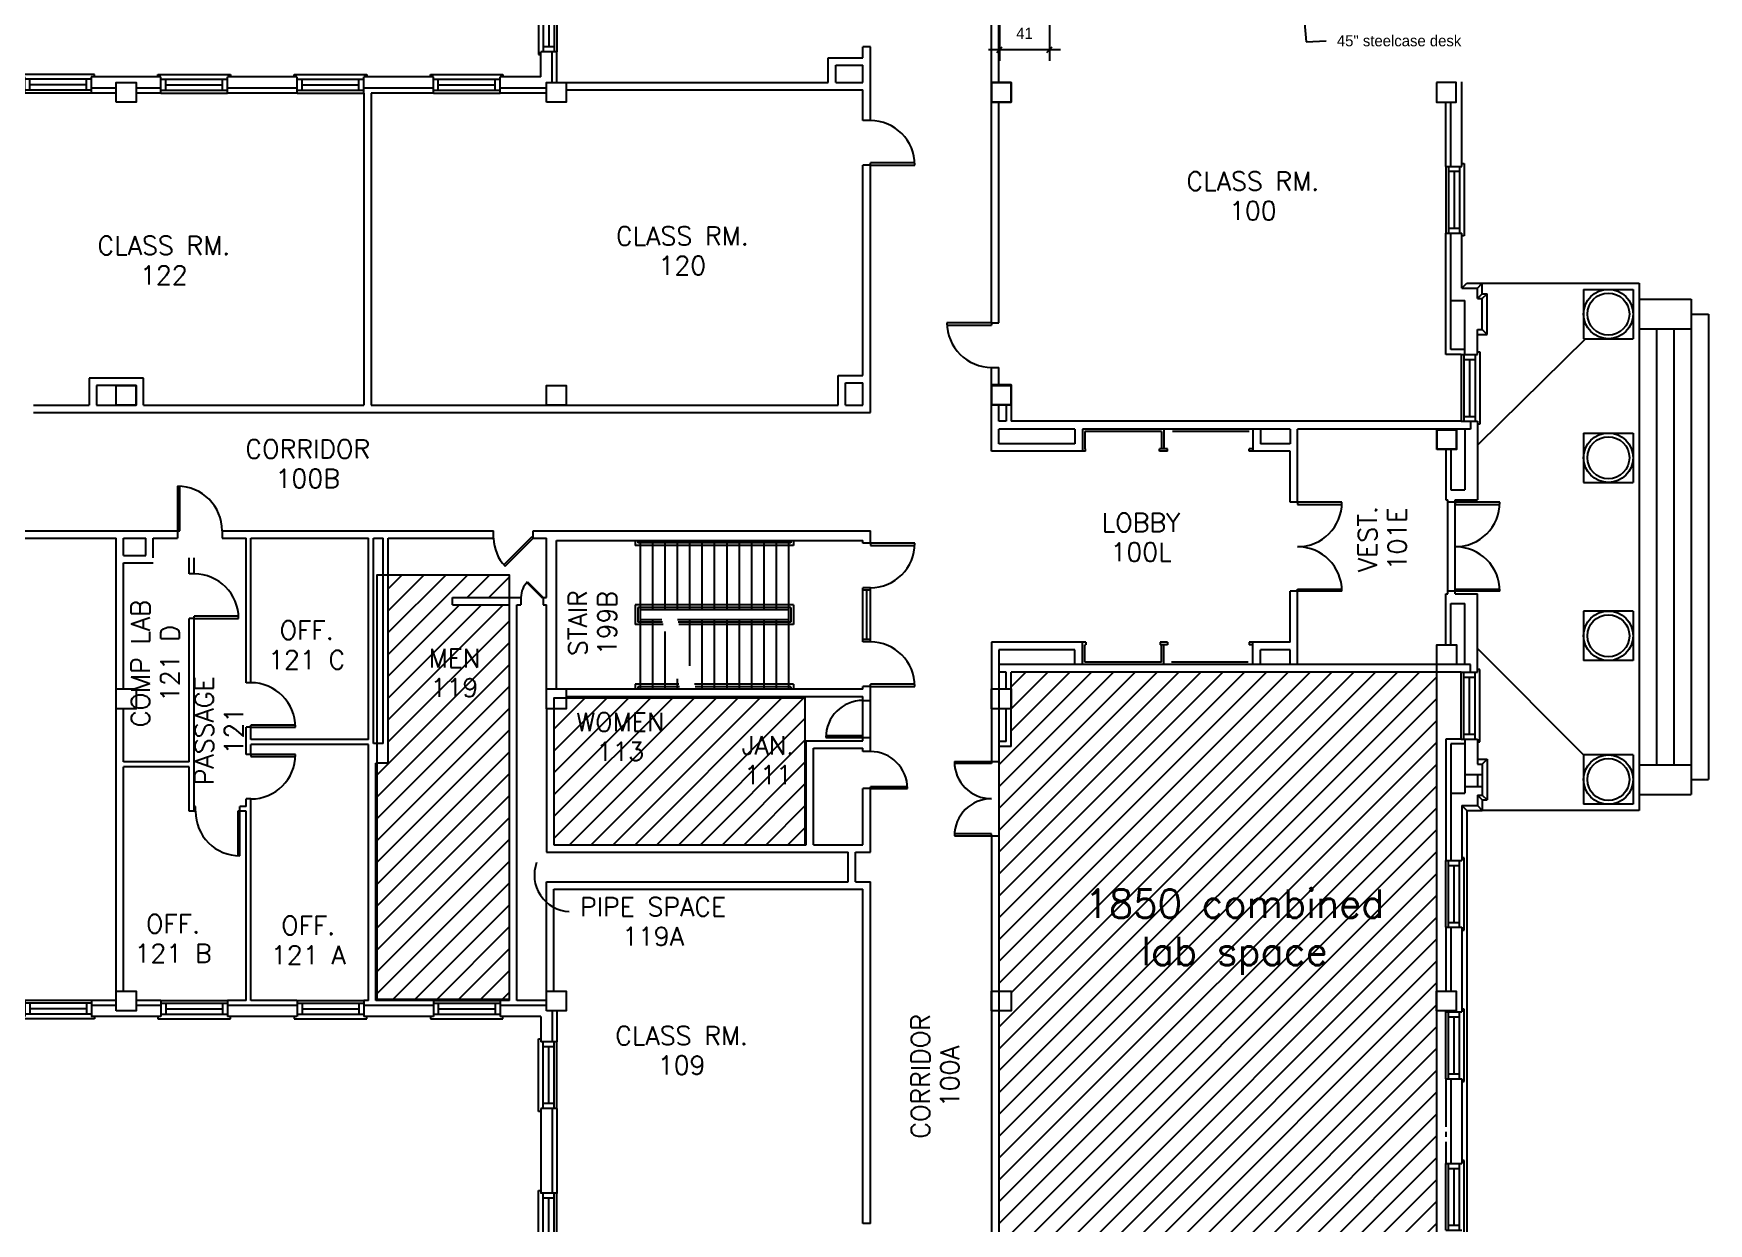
# Model space of a CAD drawing. Extents: x 375 to 2869, y 93 to 2665.
# Drawn here: x 1479 to 2834, y 811 to 1773 of the extents above; entities that cross this region are included whole.
import ezdxf
from ezdxf.enums import TextEntityAlignment as Align

# ---------------------------------------------------------------- set-up
doc = ezdxf.new("R2010")
doc.units = 0
doc.header["$LTSCALE"] = 40
doc.header["$MEASUREMENT"] = 0
doc.layers.get('0').update_dxf_attribs({"linetype": 'CONTINUOUS'})
doc.layers.get('Defpoints').update_dxf_attribs({"linetype": 'CONTINUOUS'})
for name, color, linetype in [('A-AREA-IDEN', 3, 'CONTINUOUS'), ('A-DOOR', 7, 'CONTINUOUS'), ('A-FLOR-STRS', 7, 'CONTINUOUS'), ('A-GLAZ', 2, 'CONTINUOUS'), ('A-STRS-RAIL', 7, 'CONTINUOUS'), ('A-WALL', 7, 'CONTINUOUS'), ('S-COLS', 3, 'CONTINUOUS')]:
    doc.layers.add(name, color=color, linetype=linetype)
doc.styles.add('SIMPLEX', font='simplex', dxfattribs={"height": 23})
doc.dimstyles.get("Standard").update_dxf_attribs({"dimtxt": 0.18, "dimasz": 0.18, "dimexe": 0.18, "dimexo": 0.0625, "dimgap": 0.09, "dimtad": 0, "dimtih": 1, "dimtoh": 1, "dimdec": 4, "dimzin": 0, "dimdsep": 46, "dimtxsty": 'Standard', "dimcen": 0.09, "dimadec": 0, "dimazin": 0, "dimtfac": 1, "dimtdec": 4, "dimtofl": 0, "dimtmove": 0, "dimatfit": 3, "dimfxl": 0, "dimtolj": 1, "dimtzin": 0, "dimarcsym": 0})

# ---------------------------------------------------------------- blocks, each defined once
blk = doc.blocks.new('Q')
at = {"layer": 'A-STRS-RAIL', "style": 'SIMPLEX'}
for tag, p in [('ROOM', (2, 4)), ('NUMBER', (2, -15.1))]:
    blk.add_attdef(tag, text='', height=12, dxfattribs=at).set_placement(p, align=Align.CENTER)
blk = doc.blocks.new('WDO')
at = {"layer": 'A-GLAZ'}
for p, q in [((2681.4, 408.1), (2681.4, 462.1)), ((2683.6, 408.1), (2683.6, 462.1)), ((2692.6, 408.1), (2692.6, 462.1)), ((2696.3, 464.4), (2694.4, 464.4)), ((2696.3, 405.8), (2696.3, 464.4)), ((2683.6, 458.1), (2692.6, 458.1)), ((2688.1, 412.1), (2688.1, 458.1)), ((2683.6, 412.1), (2692.6, 412.1)), ((2694.4, 405.8), (2696.3, 405.8))]:
    blk.add_line(p, q, dxfattribs=at)
at = {"layer": 'A-WALL'}
for p, q in [((2681.4, 462.1), (2694.4, 462.1)), ((2681.4, 408.1), (2694.4, 408.1))]:
    blk.add_line(p, q, dxfattribs=at)
blk = doc.blocks.new('AD03A', base_point=(6.133, 5.024))
for p, q in [((6.133, 6.024), (6.133, 5.024)), ((6.182, 5.024), (6.182, 6.022)), ((6.133, 5.024), (6.182, 5.024))]:
    blk.add_line(p, q)
blk.add_arc((6.133, 5.024), 1, 0, 90)
blk = doc.blocks.new('AD05A', base_point=(203.035, 424.492))
for p, q in [((203.035, 424.492), (203.084, 424.492)), ((203.035, 424.492), (203.035, 423.492)), ((203.084, 423.493), (203.084, 424.492))]:
    blk.add_line(p, q)
blk.add_arc((203.035, 424.492), 1, 270, 0)
blk = doc.blocks.new('AD03B', base_point=(489.664, 570.31))
for p, q in [((490.371, 571.017), (489.664, 570.31)), ((489.699, 570.276), (490.405, 570.982)), ((489.664, 570.31), (489.699, 570.276))]:
    blk.add_line(p, q)
blk.add_arc((489.664, 570.31), 1, 0, 45)
blk = doc.blocks.new('AD05B', base_point=(489.664, 570.31))
for p, q in [((489.664, 570.31), (489.699, 570.345)), ((490.371, 569.603), (489.664, 570.31)), ((489.699, 570.345), (490.405, 569.638))]:
    blk.add_line(p, q)
blk.add_arc((489.664, 570.31), 1, 315, 0)
blk = doc.blocks.new('AD04A', base_point=(489.664, 570.31))
for p, q in [((488.664, 571.31), (488.664, 570.31)), ((488.713, 570.31), (488.713, 571.309)), ((490.616, 570.31), (490.616, 571.309)), ((490.664, 571.31), (490.664, 570.31)), ((488.664, 570.31), (488.713, 570.31)), ((490.664, 570.31), (490.616, 570.31))]:
    blk.add_line(p, q)
for centre, start, end in [((488.664, 570.31), 0, 90), ((490.664, 570.31), 90, 180)]:
    blk.add_arc(centre, 1, start, end)
blk = doc.blocks.new('*D27')
at = {"color": 0, "lineweight": -2}
for p, q in [((2300.8, 1817), (2300.8, 1751.1)), ((2260.4, 1815.2), (2260.4, 1751.1)), ((2258.2, 1757.9), (2262.6, 1762.4)), ((2298.6, 1757.9), (2303.1, 1762.4)), ((2251.4, 1760.1), (2309.8, 1760.1))]:
    blk.add_line(p, q, dxfattribs=at)
at = {"layer": 'Defpoints', "color": 0}
for p in [(2260.4, 1821.2), (2300.8, 1823), (2300.8, 1760.1)]:
    blk.add_point(p, dxfattribs=at)
at = {"color": 0, "insert": (2280.6, 1773.3), "char_height": 9, "attachment_point": 5}
blk.add_mtext('\\A1;41', dxfattribs=at)

msp = doc.modelspace()

# ---------------------------------------------------------------- hatches: boundary and pattern name
h = msp.add_hatch()
h.set_pattern_fill('ANSI31', color=256, scale=100, style=0)
h.paths.add_polyline_path([(1863.9, 1311), (1817.9, 1311), (1817.9, 1317), (1864, 1317), (1864, 1335.1), (1765.9, 1335.1), (1765.9, 1183), (1756.6, 1183), (1756.6, 992.2), (1863.9, 992.2)])
h.paths.add_polyline_path([(1799.6, 1232.7), (1839.2, 1232.7), (1839.2, 1255.2), (1799.6, 1255.2)], flags=24)
h.paths.add_polyline_path([(1795.3, 1256.6), (1843.5, 1256.6), (1843.5, 1279.1), (1795.3, 1279.1)], flags=24)
h = msp.add_hatch()
h.set_pattern_fill('ANSI31', color=256, scale=100, style=0)
h.paths.add_polyline_path([(2614.1, 982.5), (2613.9, 982.5), (2613.9, 998.5), (2614.1, 998.5), (2614.1, 1256.5), (2269.9, 1256.5), (2269.9, 1196.5), (2259.9, 1196.5), (2259.9, 998.5), (2269.9, 998.5), (2269.9, 982.5), (2259.9, 982.5), (2259.9, 753.5), (2269.9, 753.5), (2273.9, 753.5), (2273.9, 701.3), (2259.9, 701.3), (2259.9, 508.5), (2614.1, 508.5), (2614.1, 737.5), (2613.9, 737.5), (2613.9, 753.5), (2614.1, 753.5)])
h.paths.add_polyline_path([(2314.3, 1086.6), (2586.5, 1086.6), (2586.5, 1006.1), (2314.3, 1006.1)], flags=24)
h = msp.add_hatch()
h.set_pattern_fill('ANSI31', color=256, scale=100, style=0)
h.paths.add_polyline_path([(2103.3, 1235.6), (1909.9, 1235.6), (1909.9, 1227), (1899.9, 1227), (1899.9, 1117), (2103.3, 1117)])
h.paths.add_polyline_path([(1933.4, 1181.2), (1973.8, 1181.2), (1973.8, 1203.7), (1933.4, 1203.7)], flags=24)
h.paths.add_polyline_path([(1913.1, 1205.1), (1994.1, 1205.1), (1994.1, 1227.6), (1913.1, 1227.6)], flags=24)
h.paths.add_polyline_path([(2056.1, 1162.3), (2090, 1162.3), (2090, 1184.8), (2056.1, 1184.8)], flags=24)
h.paths.add_polyline_path([(2047.2, 1186.2), (2099, 1186.2), (2099, 1208.7), (2047.2, 1208.7)], flags=24)

# ---------------------------------------------------------------- linework, layer by layer
for points in [[(1756.6, 992.2), (1864, 992.2), (1864, 1335.1), (1756.6, 1335.1)], [(2259.9, 508.5), (2614.1, 508.5), (2614.1, 1262.7), (2259.9, 1262.7)], [(1899.9, 1117), (2103.3, 1117), (2103.3, 1235.6), (1899.9, 1235.6)]]:
    msp.add_lwpolyline(points, close=True)
at = {"layer": 'A-AREA-IDEN'}
msp.add_arc((1913.5, 1092.4), 29.4, 159.6985, 267.7041, dxfattribs=at)
at = {"layer": 'A-DOOR', "color": 7}
for p, q in [((2149.9, 1281), (2149.9, 1324.8)), ((2155.9, 1281), (2155.9, 1324.8))]:
    msp.add_line(p, q, dxfattribs=at)
at = {"layer": 'A-DOOR'}
for p, q in [((2155.9, 1324.8), (2149.9, 1324.8)), ((2155.9, 1322.8), (2149.9, 1322.8)), ((2152.9, 1322.8), (2152.9, 1283)), ((2155.9, 1283), (2149.9, 1283)), ((2155.9, 1281), (2149.9, 1281))]:
    msp.add_line(p, q, dxfattribs=at)
at = {"layer": 'A-FLOR-STRS'}
for p, q in [((1969.7, 1363), (1969.7, 1243)), ((1979.7, 1363), (1979.7, 1307)), ((1989.7, 1363), (1989.7, 1307)), ((1999.7, 1363), (1999.7, 1307)), ((2009.7, 1363), (2009.7, 1307)), ((2019.7, 1363), (2019.7, 1307)), ((2029.7, 1363), (2029.7, 1307)), ((2039.7, 1363), (2039.7, 1307)), ((2049.7, 1363), (2049.7, 1307)), ((2059.7, 1363), (2059.7, 1307)), ((2069.7, 1363), (2069.7, 1307)), ((2079.7, 1363), (2079.7, 1307)), ((2089.7, 1363), (2089.7, 1243)), ((2089.7, 1307), (1969.7, 1307)), ((1979.7, 1299), (1979.7, 1243)), ((1989.7, 1289.4), (1989.7, 1243)), ((2009.7, 1299), (2009.7, 1261.6)), ((2019.7, 1299), (2019.7, 1243)), ((2029.7, 1299), (2029.7, 1243)), ((2039.7, 1299), (2039.7, 1243)), ((2049.7, 1299), (2049.7, 1243)), ((2059.7, 1299), (2059.7, 1243)), ((2069.7, 1299), (2069.7, 1243)), ((2079.7, 1299), (2079.7, 1243)), ((1999.7, 1251.3), (1999.7, 1243))]:
    msp.add_line(p, q, dxfattribs=at)
at = {"layer": 'A-FLOR-STRS', "color": 7}
msp.add_line((2089.7, 1299), (1999.9, 1299), dxfattribs=at)
at = {"layer": 'A-STRS-RAIL'}
for p, q in [((1965.7, 1363), (1965.7, 1359.1)), ((2093.7, 1359.1), (1965.7, 1359.1)), ((1967.7, 1363), (1967.7, 1361.1)), ((2091.7, 1361.1), (1967.7, 1361.1)), ((2091.7, 1363), (2091.7, 1361.1)), ((2093.7, 1363), (2093.7, 1359.1)), ((2093.7, 1311), (1965.7, 1311)), ((1965.7, 1311), (1965.7, 1295)), ((2091.7, 1309), (1967.7, 1309)), ((1967.7, 1309), (1967.7, 1297)), ((2091.7, 1309), (2091.7, 1297)), ((2093.7, 1311), (2093.7, 1295)), ((1988.2, 1295), (1965.7, 1295)), ((1987.7, 1297), (1967.7, 1297)), ((1987.2, 1299), (1969.7, 1299)), ((2091.7, 1297), (2000.4, 1297)), ((2093.7, 1295), (2000.9, 1295)), ((2000.9, 1246.8), (1965.7, 1246.8)), ((1965.7, 1246.8), (1965.7, 1243)), ((2093.7, 1246.8), (2013.6, 1246.8)), ((2093.7, 1246.8), (2093.7, 1243)), ((2001.4, 1244.8), (1967.7, 1244.8)), ((1967.7, 1244.8), (1967.7, 1243)), ((2091.7, 1244.8), (2014.1, 1244.8)), ((2091.7, 1244.8), (2091.7, 1243))]:
    msp.add_line(p, q, dxfattribs=at)
at = {"layer": 'A-WALL', "color": 7}
for p, q in [((2253.9, 1539.1), (2253.9, 1840.3)), ((2259.9, 1733.5), (2259.9, 1822.2)), ((1889.4, 1738), (1889.4, 1758.4)), ((1898.4, 1733.5), (1898.4, 1758.4)), ((1902.4, 1733.5), (1902.4, 1758.4)), ((1581.9, 1738), (1525.6, 1738)), ((1692.1, 1738), (1635.9, 1738)), ((1802.4, 1738), (1746.1, 1738)), ((1889.4, 1738), (1856.4, 1738)), ((1545.9, 1729), (1525.6, 1729)), ((1545.9, 1725), (1525.6, 1725)), ((1581.9, 1729), (1561.9, 1729)), ((1581.9, 1725), (1561.9, 1725)), ((1692.1, 1729), (1635.9, 1729)), ((1692.1, 1725), (1635.9, 1725)), ((1802.4, 1729), (1746.1, 1729)), ((1802.4, 1725), (1752.1, 1725)), ((1893.9, 1729), (1856.4, 1729)), ((1893.9, 1725), (1856.4, 1725)), ((2621.4, 1733.5), (2621.4, 1734.2)), ((2625.4, 1733.5), (2625.4, 1734.2)), ((2634.4, 1665.7), (2634.4, 1734.2)), ((2259.9, 1539.1), (2259.9, 1717.5)), ((2621.4, 1665.7), (2621.4, 1717.5)), ((2625.4, 1665.7), (2625.4, 1717.5)), ((2621.4, 1513.5), (2621.4, 1611.7)), ((2625.4, 1517.5), (2625.4, 1611.7)), ((2634.4, 1567.2), (2634.4, 1611.7)), ((2646.9, 1558.7), (2646.9, 1567.2)), ((2650.9, 1533.7), (2650.9, 1558.7)), ((2636.9, 1513.5), (2636.9, 1557.2)), ((2646.9, 1513.5), (2646.9, 1533.7)), ((2129.9, 1496.5), (2149.9, 1496.5)), ((2135.9, 1490.5), (2149.9, 1490.5)), ((2253.9, 1435.2), (2253.9, 1503.1)), ((2259.9, 1489), (2259.9, 1503.1)), ((1479, 1472.5), (1523.9, 1472.5)), ((1479, 1466.5), (2155.9, 1466.5)), ((1529.9, 1472.5), (1561.9, 1472.5)), ((1567.9, 1472.5), (1746.1, 1472.5)), ((1752.1, 1472.5), (2129.9, 1472.5)), ((2135.9, 1472.5), (2149.9, 1472.5)), ((2259.9, 1459.5), (2259.9, 1473)), ((2259.9, 1441.2), (2259.9, 1453.2)), ((1309.2, 1371), (1595.5, 1371)), ((1631.5, 1371), (1851.2, 1371)), ((1883.2, 1371), (2155.9, 1371)), ((1309.2, 1365), (1545.9, 1365)), ((1551.9, 1365), (1569.9, 1365)), ((1575.9, 1365), (1595.5, 1365)), ((1631.5, 1365), (1650.9, 1365)), ((1654.9, 1365), (1749.9, 1365)), ((1753.9, 1365), (1761.9, 1365)), ((1765.9, 1365), (1851.2, 1365)), ((1883.2, 1365), (1893.9, 1365)), ((1901.9, 1363), (2149.9, 1363)), ((2149.9, 1360.8), (2149.9, 1363)), ((2155.9, 1360.8), (2155.9, 1363)), ((1551.9, 1351), (1569.9, 1351)), ((1551.9, 1345), (1575.9, 1345)), ((1817.9, 1317), (1873.3, 1317)), ((1891.3, 1317), (1893.9, 1317)), ((1817.9, 1311), (1863.9, 1311)), ((1869.9, 1311), (1873.3, 1311)), ((1891.3, 1311), (1893.9, 1311)), ((2253.9, 1280.7), (2253.9, 1184.2)), ((2259.9, 1274.7), (2259.9, 1262.7)), ((2259.9, 1256.5), (2259.9, 1243)), ((1893.9, 1243), (2149.9, 1243)), ((1909.9, 1237), (2149.9, 1237)), ((2149.9, 1242.8), (2149.9, 1245)), ((2155.9, 1242.8), (2155.9, 1245)), ((2259.9, 1227), (2259.9, 1200.5)), ((1749.9, 1202), (1654.9, 1202)), ((1749.9, 1198), (1654.9, 1198)), ((1761.9, 1199), (1753.9, 1199)), ((2103.9, 1201), (2149.9, 1201)), ((2109.9, 1195), (2149.9, 1195)), ((2259.9, 1196.5), (2259.9, 1184.2)), ((2621.4, 1202.5), (2621.4, 1104.2)), ((2625.4, 1198.5), (2625.4, 1104.2)), ((2636.9, 1202.5), (2636.9, 1158.7)), ((2646.9, 1202.5), (2646.9, 1182.2)), ((1604.9, 1184), (1551.9, 1184)), ((1604.9, 1180), (1551.9, 1180)), ((1765.9, 1183), (1755.9, 1183)), ((2650.9, 1182.2), (2650.9, 1157.2)), ((2646.9, 1173.9), (2646.9, 1164)), ((2646.9, 1157.2), (2646.9, 1148.7)), ((1610, 1144), (1604.9, 1144)), ((1610, 1148), (1608.9, 1148)), ((1650.9, 1148), (1646, 1148)), ((1650.9, 1144), (1646, 1144)), ((2634.4, 1148.7), (2634.4, 1104.2)), ((1899.9, 1117), (2103.9, 1117)), ((2109.9, 1117), (2149.9, 1117)), ((2253.9, 1124.2), (2253.9, 652.2)), ((2259.9, 1124.2), (2259.9, 998.5)), ((1893.9, 1111), (2137.9, 1111)), ((2143.9, 1111), (2155.9, 1111)), ((1893.9, 1087), (2137.9, 1087)), ((2143.9, 1087), (2155.9, 1087)), ((1899.9, 1081), (2149.9, 1081)), ((2621.4, 1050.2), (2621.4, 998.5)), ((2625.4, 1050.2), (2625.4, 998.5)), ((2634.4, 1050.2), (2634.4, 981.7)), ((1545.9, 991), (1525.6, 991)), ((1581.9, 991), (1561.9, 991)), ((1650.9, 991), (1635.9, 991)), ((1692.1, 991), (1654.9, 991)), ((1749.9, 991), (1746.1, 991)), ((1802.4, 991), (1755.9, 991)), ((1863.9, 991), (1856.4, 991)), ((1893.9, 991), (1869.9, 991)), ((1545.9, 987), (1525.6, 987)), ((1581.9, 978), (1525.6, 978)), ((1581.9, 987), (1561.9, 987)), ((1692.1, 987), (1635.9, 987)), ((1692.1, 978), (1635.9, 978)), ((1802.4, 987), (1746.1, 987)), ((1802.4, 978), (1746.1, 978)), ((1893.9, 987), (1856.4, 987)), ((1889.4, 978), (1856.4, 978)), ((1889.4, 978), (1889.4, 957.5)), ((1898.4, 982.5), (1898.4, 957.5)), ((1902.4, 982.5), (1902.4, 957.5)), ((2259.9, 982.5), (2259.9, 753.5)), ((2621.4, 982.5), (2621.4, 981.7)), ((2625.4, 982.5), (2625.4, 981.7)), ((2621.4, 927.7), (2621.4, 888.8)), ((2625.4, 927.7), (2625.4, 859.2)), ((2634.4, 927.7), (2634.4, 859.2)), ((1889.4, 903.5), (1889.4, 835)), ((1898.4, 903.5), (1898.4, 835)), ((1902.4, 903.5), (1902.4, 835)), ((2621.4, 884.8), (2621.4, 880.8)), ((2621.4, 876.8), (2621.4, 859.2))]:
    msp.add_line(p, q, dxfattribs=at)
at = {"layer": 'A-WALL'}
for p, q in [((2155.9, 1762.3), (2149.9, 1762.3)), ((2149.9, 1753.5), (2149.9, 1762.3)), ((2155.9, 1702.7), (2155.9, 1762.3)), ((2121.9, 1753.5), (2149.9, 1753.5)), ((2121.9, 1733.5), (2121.9, 1753.5)), ((2127.9, 1747.5), (2149.9, 1747.5)), ((2127.9, 1733.5), (2127.9, 1747.5)), ((2149.9, 1733.5), (2149.9, 1747.5)), ((1746.1, 1725), (1746.1, 1472.5)), ((1752.1, 1725), (1752.1, 1472.5)), ((1909.9, 1733.5), (2121.9, 1733.5)), ((1909.9, 1727.5), (2149.9, 1727.5)), ((2127.9, 1733.5), (2149.9, 1733.5)), ((2149.9, 1702.7), (2149.9, 1727.5)), ((2155.9, 1702.7), (2149.9, 1702.7)), ((2149.9, 1496.5), (2149.9, 1666.7)), ((2155.9, 1666.7), (2149.9, 1666.7)), ((2155.9, 1466.5), (2155.9, 1666.7)), ((2634.4, 1567.2), (2646.9, 1567.2)), ((2646.9, 1558.7), (2650.9, 1558.7)), ((2650.9, 1571.2), (2777.9, 1571.2)), ((2732.9, 1566.2), (2732.9, 1526.2)), ((2732.9, 1566.2), (2772.9, 1566.2)), ((2772.9, 1566.2), (2772.9, 1526.2)), ((2777.9, 1571.2), (2777.9, 1144.7)), ((2777.9, 1558.2), (2819.9, 1558.2)), ((2819.9, 1558.2), (2819.9, 1157.7)), ((2625.4, 1557.2), (2636.9, 1557.2)), ((2819.9, 1546.2), (2833.9, 1546.2)), ((2833.9, 1546.2), (2833.9, 1169.7)), ((2253.9, 1539.1), (2259.9, 1539.1)), ((2646.9, 1533.7), (2650.9, 1533.7)), ((2777.9, 1534.2), (2819.9, 1534.2)), ((2791.9, 1534.2), (2791.9, 1181.7)), ((2805.9, 1534.2), (2805.9, 1181.7)), ((2734.3, 1526.1), (2647.6, 1440.8)), ((2732.9, 1526.2), (2772.9, 1526.2)), ((2633.9, 1513.5), (2621.4, 1513.5)), ((2636.9, 1517.5), (2625.4, 1517.5)), ((1567.9, 1494.5), (1523.9, 1494.5)), ((1523.9, 1494.5), (1523.9, 1472.5)), ((1567.9, 1472.5), (1567.9, 1494.5)), ((2129.9, 1472.5), (2129.9, 1496.5)), ((2135.9, 1472.5), (2135.9, 1490.5)), ((2149.9, 1472.5), (2149.9, 1490.5)), ((2253.9, 1503.1), (2259.9, 1503.1)), ((1561.9, 1488.5), (1529.9, 1488.5)), ((1529.9, 1488.5), (1529.9, 1472.5)), ((1561.9, 1472.5), (1561.9, 1488.5)), ((2269.9, 1489), (2269.9, 1459.5)), ((2265.9, 1473), (2265.9, 1459.5)), ((2265.9, 1459.5), (2259.9, 1459.5)), ((2321.4, 1453.2), (2259.9, 1453.2)), ((2633.9, 1459.5), (2269.9, 1459.5)), ((2321.4, 1453.2), (2321.4, 1441.2)), ((2495.4, 1453.2), (2327.4, 1453.2)), ((2327.4, 1453.2), (2327.4, 1435.2)), ((2391.4, 1451.2), (2329.4, 1451.2)), ((2329.4, 1451.2), (2329.4, 1437.2)), ((2391.4, 1451.2), (2391.4, 1437.2)), ((2393.4, 1453.2), (2393.4, 1437.2)), ((2462.3, 1451.2), (2400.3, 1451.2)), ((2465.4, 1453.2), (2465.4, 1435.2)), ((2471.4, 1453.2), (2471.4, 1441.2)), ((2495.4, 1453.2), (2495.4, 1441.2)), ((2501.4, 1394), (2501.4, 1453.2)), ((2641.3, 1453.2), (2501.4, 1453.2)), ((2636.9, 1453.2), (2636.9, 1404)), ((2641.3, 1459.5), (2641.3, 1453.2)), ((2646.9, 1459.5), (2646.9, 1396)), ((2732.9, 1450), (2732.9, 1410)), ((2732.9, 1450), (2772.9, 1450)), ((2772.9, 1450), (2772.9, 1410)), ((2321.4, 1441.2), (2259.9, 1441.2)), ((2329.9, 1437.2), (2329.4, 1437.2)), ((2329.9, 1435.2), (2329.9, 1437.2)), ((2396.3, 1437.2), (2389.9, 1437.2)), ((2389.9, 1435.2), (2389.9, 1437.2)), ((2396.3, 1435.2), (2396.3, 1437.2)), ((2462.3, 1435.2), (2462.3, 1437.2)), ((2465.4, 1437.2), (2462.3, 1437.2)), ((2495.4, 1441.2), (2471.4, 1441.2)), ((2621.4, 1437.2), (2621.4, 1396)), ((2625.4, 1437.2), (2625.4, 1404)), ((2329.9, 1435.2), (2253.9, 1435.2)), ((2396.3, 1435.2), (2389.9, 1435.2)), ((2465.4, 1435.2), (2462.3, 1435.2)), ((2495.4, 1435.2), (2465.4, 1435.2)), ((2495.4, 1394), (2495.4, 1435.2)), ((2732.9, 1410), (2772.9, 1410)), ((2621.4, 1396), (2623.1, 1396)), ((2623.1, 1320), (2623.1, 1396)), ((2625.4, 1404), (2636.9, 1404)), ((2629.1, 1396), (2646.9, 1396)), ((2629.1, 1320), (2629.1, 1396)), ((2501.4, 1394), (2495.4, 1394)), ((2629.1, 1394), (2623.1, 1394)), ((1595.5, 1371), (1595.5, 1365)), ((1631.5, 1371), (1631.5, 1365)), ((1851.2, 1365), (1851.2, 1371)), ((1883.2, 1365), (1883.2, 1371)), ((2155.9, 1363), (2155.9, 1371)), ((1545.9, 1243), (1545.9, 1365)), ((1551.9, 1351), (1551.9, 1365)), ((1569.9, 1351), (1569.9, 1365)), ((1575.9, 1349), (1575.9, 1365)), ((1650.9, 1248), (1650.9, 1365)), ((1654.9, 1248), (1654.9, 1365)), ((1749.9, 1202), (1749.9, 1365)), ((1753.9, 1199), (1753.9, 1365)), ((1761.9, 1199), (1761.9, 1365)), ((1765.9, 1183), (1765.9, 1365)), ((1893.9, 1317), (1893.9, 1365)), ((1901.9, 1243), (1901.9, 1363)), ((2155.9, 1360.8), (2149.9, 1360.8)), ((1551.9, 1243), (1551.9, 1345)), ((1604.9, 1336), (1604.9, 1349)), ((1608.9, 1336), (1608.9, 1349)), ((1608.9, 1336), (1604.9, 1336)), ((1817.9, 1311), (1817.9, 1317)), ((1873.3, 1317), (1873.3, 1311)), ((1891.3, 1317), (1891.3, 1311)), ((2495.4, 1280.7), (2495.4, 1322)), ((2501.4, 1322), (2495.4, 1322)), ((2501.4, 1262.7), (2501.4, 1322)), ((2621.4, 1278.7), (2621.4, 1320)), ((2621.4, 1320), (2623.1, 1320)), ((2629.1, 1322), (2623.1, 1322)), ((2629.1, 1320), (2646.9, 1320)), ((2646.9, 1256.5), (2646.9, 1320)), ((1863.9, 991), (1863.9, 1311)), ((1869.9, 991), (1869.9, 1311)), ((1893.9, 1243), (1893.9, 1311)), ((2625.4, 1278.7), (2625.4, 1312)), ((2625.4, 1312), (2636.9, 1312)), ((2636.9, 1262.7), (2636.9, 1312)), ((2772.9, 1306), (2732.9, 1306)), ((2732.9, 1306), (2732.9, 1266)), ((2772.9, 1306), (2772.9, 1266)), ((1604.9, 1184), (1604.9, 1300)), ((1608.9, 1300), (1604.9, 1300)), ((1608.9, 1144), (1608.9, 1300)), ((2330.3, 1280.7), (2253.9, 1280.7)), ((2321.4, 1274.7), (2259.9, 1274.7)), ((2321.4, 1262.7), (2321.4, 1274.7)), ((2327.4, 1262.7), (2327.4, 1280.7)), ((2330.3, 1278.7), (2329.4, 1278.7)), ((2329.4, 1264.7), (2329.4, 1278.7)), ((2330.3, 1280.7), (2330.3, 1278.7)), ((2396.3, 1280.7), (2390.3, 1280.7)), ((2390.3, 1280.7), (2390.3, 1278.7)), ((2396.3, 1278.7), (2390.3, 1278.7)), ((2391.4, 1264.7), (2391.4, 1278.7)), ((2393.4, 1262.7), (2393.4, 1278.7)), ((2396.3, 1280.7), (2396.3, 1278.7)), ((2462.3, 1280.7), (2462.3, 1278.7)), ((2465.4, 1280.7), (2462.3, 1280.7)), ((2465.4, 1278.7), (2462.3, 1278.7)), ((2495.4, 1280.7), (2465.4, 1280.7)), ((2465.4, 1262.7), (2465.4, 1280.7)), ((2495.4, 1274.7), (2471.4, 1274.7)), ((2471.4, 1262.7), (2471.4, 1274.7)), ((2495.4, 1262.7), (2495.4, 1274.7)), ((2732.9, 1189.7), (2646.9, 1275.7)), ((2321.4, 1262.7), (2259.9, 1262.7)), ((2495.4, 1262.7), (2327.4, 1262.7)), ((2391.4, 1264.7), (2329.4, 1264.7)), ((2461.4, 1264.7), (2399.4, 1264.7)), ((2641.3, 1262.7), (2501.4, 1262.7)), ((2641.3, 1256.5), (2641.3, 1262.7)), ((2772.9, 1266), (2732.9, 1266)), ((1654.9, 1248), (1650.9, 1248)), ((2265.9, 1256.5), (2259.9, 1256.5)), ((2265.9, 1243), (2265.9, 1256.5)), ((2633.9, 1256.5), (2269.9, 1256.5)), ((2269.9, 1196.5), (2269.9, 1256.5)), ((2155.9, 1245), (2149.9, 1245)), ((2149.9, 1233.7), (2149.9, 1237)), ((2149.9, 1233.7), (2155.9, 1233.7)), ((2149.9, 1201), (2149.9, 1233.7)), ((2155.9, 1233.7), (2155.9, 1243)), ((2155.9, 1192.4), (2155.9, 1233.7)), ((1545.9, 998.5), (1545.9, 1227)), ((1551.9, 1184), (1551.9, 1227)), ((1893.9, 1227), (1893.9, 1111)), ((1899.9, 1227), (1899.9, 1117)), ((2265.9, 1200.5), (2265.9, 1227)), ((1650.9, 1190), (1650.9, 1212)), ((1654.9, 1212), (1650.9, 1212)), ((1654.9, 1202), (1654.9, 1212)), ((1654.9, 1190), (1654.9, 1198)), ((1749.9, 991), (1749.9, 1198)), ((2103.9, 1117), (2103.9, 1201)), ((2109.9, 1117), (2109.9, 1195)), ((2149.9, 1203.7), (2155.9, 1203.7)), ((2149.9, 1192.4), (2149.9, 1195)), ((2155.9, 1192.4), (2149.9, 1192.4)), ((2265.9, 1200.5), (2259.9, 1200.5)), ((2269.9, 1196.5), (2259.9, 1196.5)), ((2633.9, 1202.5), (2621.4, 1202.5)), ((2636.9, 1198.5), (2625.4, 1198.5)), ((1551.9, 998.5), (1551.9, 1180)), ((1604.9, 1144), (1604.9, 1180)), ((1654.9, 1190), (1650.9, 1190)), ((1755.9, 991), (1755.9, 1183)), ((2253.9, 1184.2), (2259.9, 1184.2)), ((2646.9, 1182.2), (2650.9, 1182.2)), ((2772.9, 1189.7), (2732.9, 1189.7)), ((2732.9, 1189.7), (2732.9, 1149.7)), ((2772.9, 1189.7), (2772.9, 1149.7)), ((2777.9, 1181.7), (2819.9, 1181.7)), ((2636.9, 1173.9), (2650.9, 1173.9)), ((2819.9, 1169.7), (2833.9, 1169.7)), ((1654.9, 1154), (1650.9, 1154)), ((1650.9, 1148), (1650.9, 1154)), ((1654.9, 991), (1654.9, 1154)), ((2149.9, 1117), (2149.9, 1162.4)), ((2155.9, 1162.4), (2149.9, 1162.4)), ((2155.9, 1111), (2155.9, 1162.4)), ((2625.4, 1158.7), (2636.9, 1158.7)), ((2636.9, 1164), (2650.9, 1164)), ((2646.9, 1157.2), (2650.9, 1157.2)), ((2777.9, 1157.7), (2819.9, 1157.7)), ((1610, 1144), (1610, 1148)), ((1646, 1144), (1646, 1148)), ((1650.9, 991), (1650.9, 1144)), ((2634.4, 1148.7), (2646.9, 1148.7)), ((2777.9, 1144.7), (2650.9, 1144.7)), ((2772.9, 1149.7), (2732.9, 1149.7)), ((2253.9, 1124.2), (2259.9, 1124.2)), ((2137.9, 1087), (2137.9, 1111)), ((2143.9, 1087), (2143.9, 1111)), ((1893.9, 998.5), (1893.9, 1087)), ((2155.9, 810.6), (2155.9, 1087)), ((1899.9, 998.5), (1899.9, 1081)), ((2149.9, 810.6), (2149.9, 1081)), ((2155.9, 810.6), (2149.9, 810.6))]:
    msp.add_line(p, q, dxfattribs=at)
at = {"layer": 'A-WALL', "color": 4}
for p, q in [((2634.4, 1567.2), (2638.4, 1571.2)), ((2638.4, 1571.2), (2650.9, 1571.2)), ((2646.9, 1567.2), (2650.9, 1571.2)), ((2646.9, 1558.7), (2650.9, 1562.7)), ((2650.9, 1562.7), (2650.9, 1571.2)), ((2650.9, 1558.7), (2654.9, 1562.7)), ((2650.9, 1562.7), (2654.9, 1562.7)), ((2654.9, 1529.7), (2654.9, 1562.7)), ((2654.9, 1529.7), (2650.9, 1533.7)), ((2646.9, 1529.7), (2654.9, 1529.7)), ((2646.9, 1186.2), (2654.9, 1186.2)), ((2654.9, 1186.2), (2650.9, 1182.2)), ((2654.9, 1186.2), (2654.9, 1153.2)), ((2646.9, 1157.2), (2650.9, 1153.2)), ((2650.9, 1157.2), (2654.9, 1153.2)), ((2650.9, 1153.2), (2650.9, 1144.7)), ((2650.9, 1153.2), (2654.9, 1153.2)), ((2634.4, 1148.7), (2638.4, 1144.7)), ((2638.4, 1144.7), (2650.9, 1144.7)), ((2638.4, 1144.7), (2638.4, 519.7)), ((2646.9, 1148.7), (2650.9, 1144.7))]:
    msp.add_line(p, q, dxfattribs=at)
at = {"layer": 'A-WALL'}
for centre, radius in [((2752.9, 1546.2), 20), ((2752.9, 1546.2), 17), ((2752.9, 1430), 20), ((2752.9, 1430), 17), ((2752.9, 1286), 20), ((2752.9, 1286), 17), ((2752.9, 1169.7), 20), ((2752.9, 1169.7), 17)]:
    msp.add_circle(centre, radius, dxfattribs=at)
at = {"layer": 'S-COLS'}
for points in [[(1545.9, 1717.5), (1545.9, 1733.5), (1561.9, 1733.5), (1561.9, 1717.5), (1545.9, 1717.5)], [(1893.9, 1717.5), (1893.9, 1733.5), (1909.9, 1733.5), (1909.9, 1717.5), (1893.9, 1717.5)], [(2253.9, 1733.5), (2253.9, 1717.5), (2269.9, 1717.5), (2269.9, 1733.5), (2253.9, 1733.5)], [(2253.9, 1717.5), (2253.9, 1733.5), (2269.9, 1733.5), (2269.9, 1717.5), (2253.9, 1717.5)], [(2613.9, 1733.5), (2613.9, 1717.5), (2629.9, 1717.5), (2629.9, 1733.5), (2613.9, 1733.5)], [(1545.9, 1472.5), (1545.9, 1488.5), (1561.9, 1488.5), (1561.9, 1472.5), (1545.9, 1472.5)], [(1893.9, 1472.5), (1893.9, 1488.5), (1909.9, 1488.5), (1909.9, 1472.5), (1893.9, 1472.5)], [(2253.9, 1489), (2253.9, 1473), (2269.9, 1473), (2269.9, 1489), (2253.9, 1489)], [(2253.9, 1472.5), (2253.9, 1488.5), (2269.9, 1488.5), (2269.9, 1472.5), (2253.9, 1472.5)], [(2614.1, 1453.2), (2614.1, 1437.2), (2630.1, 1437.2), (2630.1, 1453.2), (2614.1, 1453.2)], [(2614.1, 1436.7), (2614.1, 1452.7), (2630.1, 1452.7), (2630.1, 1436.7), (2614.1, 1436.7)], [(2614.1, 1262.7), (2614.1, 1278.7), (2630.1, 1278.7), (2630.1, 1262.7), (2614.1, 1262.7)], [(1545.9, 1227), (1545.9, 1243), (1561.9, 1243), (1561.9, 1227), (1545.9, 1227)], [(1893.9, 1227), (1893.9, 1243), (1909.9, 1243), (1909.9, 1227), (1893.9, 1227)], [(2253.9, 1227), (2253.9, 1243), (2269.9, 1243), (2269.9, 1227), (2253.9, 1227)], [(1545.9, 982.5), (1545.9, 998.5), (1561.9, 998.5), (1561.9, 982.5), (1545.9, 982.5)], [(1893.9, 982.5), (1893.9, 998.5), (1909.9, 998.5), (1909.9, 982.5), (1893.9, 982.5)], [(2253.9, 982.5), (2253.9, 998.5), (2269.9, 998.5), (2269.9, 982.5), (2253.9, 982.5)], [(2613.9, 982.5), (2613.9, 998.5), (2629.9, 998.5), (2629.9, 982.5), (2613.9, 982.5)]]:
    msp.add_lwpolyline(points, dxfattribs=at)

# ---------------------------------------------------------------- block references
at = {"layer": 'A-AREA-IDEN', "xscale": 1.25, "yscale": 1.25, "zscale": 1.25}
for p, values in [((2462.8, 1641.2), {'ROOM': 'CLASS RM.', 'NUMBER': '100'}), ((2001.3, 1596.9), {'ROOM': 'CLASS RM.', 'NUMBER': '120'}), ((1581.9, 1589.1), {'ROOM': 'CLASS RM.', 'NUMBER': '122'}), ((1698.3, 1424.6), {'ROOM': 'CORRIDOR', 'NUMBER': '100B'}), ((2372.4, 1365.1), {'ROOM': 'LOBBY', 'NUMBER': '100L'}), ((1697.4, 1278), {'ROOM': 'OFF.', 'NUMBER': '121 C'}), ((1816.9, 1255.4), {'ROOM': 'MEN', 'NUMBER': '119'}), ((1951.1, 1203.8), {'ROOM': 'WOMEN', 'NUMBER': '113'}), ((2070.6, 1184.9), {'ROOM': 'JAN.', 'NUMBER': '111'}), ((1977.6, 1054.3), {'ROOM': 'PIPE SPACE', 'NUMBER': '119A'}), ((1589.3, 1040.5), {'ROOM': 'OFF.', 'NUMBER': '121 B'}), ((1698.7, 1039.2), {'ROOM': 'OFF.', 'NUMBER': '121 A'}), ((2000.7, 950), {'ROOM': 'CLASS RM.', 'NUMBER': '109'})]:
    msp.add_blockref('Q', p, dxfattribs=at).add_auto_attribs(values)
at = {"layer": 'A-AREA-IDEN', "xscale": 1.25, "yscale": 1.25, "zscale": 1.25, "rotation": 90}
for p, values in [((2570.6, 1361.8), {'ROOM': 'VEST.', 'NUMBER': '101E'}), ((1931.7, 1293.8), {'ROOM': 'STAIR', 'NUMBER': '199B'}), ((1578, 1261.1), {'ROOM': 'COMP LAB', 'NUMBER': '121 D'}), ((1629.6, 1206.7), {'ROOM': 'PASSAGE', 'NUMBER': '121'}), ((2208.9, 927.2), {'ROOM': 'CORRIDOR', 'NUMBER': '100A'})]:
    msp.add_blockref('Q', p, dxfattribs=at).add_auto_attribs(values)
at = {"layer": 'A-DOOR', "zscale": 0.01}
for name, p, xscale, yscale, rotation in [('AD05A', (2155.9, 1666.7), 36, 36, 90), ('AD05A', (2253.9, 1539.1), 36, 36, 270), ('AD04A', (2501.4, 1358), 36, 36, 270), ('AD04A', (2629.1, 1358), 36, 36, 270), ('AD03B', (1883.2, 1365), 32, 32, 180), ('AD03A', (2155.9, 1360.8), 36, 36, 270), ('AD05A', (1608.9, 1300), 36, 36, 90), ('AD05B', (1891.3, 1317), 18, 18, 180), ('AD05A', (2155.9, 1245), 36, 36, 90), ('AD05A', (1654.9, 1212), 36, 36, 90), ('AD03A', (2149.9, 1203.7), 30, 30, 90), ('AD05A', (2155.9, 1162.4), 30, 30, 90), ('AD03A', (1654.9, 1190), 36, 36, 270), ('AD04A', (2253.9, 1154.2), 30, 30, 90), ('AD03A', (1646, 1144), 36, 36, 180.0000000000022)]:
    msp.add_blockref(name, p, dxfattribs=dict(at, xscale=xscale, yscale=yscale, rotation=rotation))
at = {"layer": 'A-DOOR', "xscale": 36, "yscale": 36, "zscale": 0.01}
msp.add_blockref('AD03A', (1595.5, 1371), dxfattribs=at)
at = {"layer": 'A-GLAZ'}
for p, rotation in [((4583.8, 2220.5), 180), ((1934, -956.4), 90.00000000000163), ((1173.8, 3672.4), 270.0000000000016), ((1284.1, 3672.4), 270.0000000000016), ((1394.3, 3672.4), 270.0000000000016)]:
    msp.add_blockref('WDO', p, dxfattribs=dict(at, rotation=rotation))
at = {"layer": 'A-GLAZ', "xscale": -1}
for p, rotation in [((1173.8, -956.4), 269.9999999999984), ((1284.1, -956.4), 269.9999999999984), ((1394.3, -956.4), 269.9999999999984), ((-60, 2073.8), 180), ((-47.5, 1921.6), 180), ((1934, 3672.4), 89.99999999999838)]:
    msp.add_blockref('WDO', p, dxfattribs=dict(at, rotation=rotation))
at = {"layer": 'A-GLAZ'}
for p in [(-47.5, 794.4), (-60, 642.1), (-60, 519.6), (-60, 397.1)]:
    msp.add_blockref('WDO', p, dxfattribs=at)
at = {"layer": 'A-GLAZ', "xscale": -1}
for p in [(4583.8, 495.5), (4583.8, 373)]:
    msp.add_blockref('WDO', p, dxfattribs=at)

# ---------------------------------------------------------------- texts
at = {"insert": (2533.3, 1771.8), "char_height": 9, "attachment_point": 1}
msp.add_mtext('\\A1;45" steelcase desk', dxfattribs=at)
at = {"insert": (2450.4, 1046.3), "char_height": 23, "width": 276.656, "attachment_point": 5, "style": 'SIMPLEX'}
msp.add_mtext('1850 combined lab space', dxfattribs=at)

# ---------------------------------------------------------------- dimensions: what is measured, and where the dimension line sits
dim = msp.add_linear_dim(base=(2300.8, 1760.1), p1=(2260.4, 1821.2), p2=(2300.8, 1823), dimstyle='Standard', override={"dimscale": 96, "dimtxt": 0.09375, "dimasz": 0.09375, "dimexe": 0.09375, "dimtad": 1, "dimtih": 0, "dimtoh": 0, "dimdec": 0, "dimrnd": 0.125, "dimzin": 1, "dimtsz": 0.0234, "dimdle": 0.09375})
dim.commit()
dim.dimension.update_dxf_attribs({"geometry": '*D27', "text_midpoint": (2280.6, 1773.3)})

# ---------------------------------------------------------------- leaders
at = {"annotation_type": 0, "has_hookline": 1, "hookline_direction": 0, "text_width": 151.5}
msp.add_leader([(2495.9, 1908.3), (2508.5, 1766.4), (2524.7, 1767.3)], dimstyle='Standard', override={"dimscale": 96, "dimtxt": 0.09375, "dimasz": 0.09375, "dimexe": 0.09375, "dimgap": 0.09, "dimtad": 0, "dimtih": 0, "dimtoh": 0, "dimrnd": 0.125, "dimzin": 1, "dimtsz": 0.0234, "dimdle": 0.09375}, dxfattribs=at)

doc.saveas('drawing.dxf')
